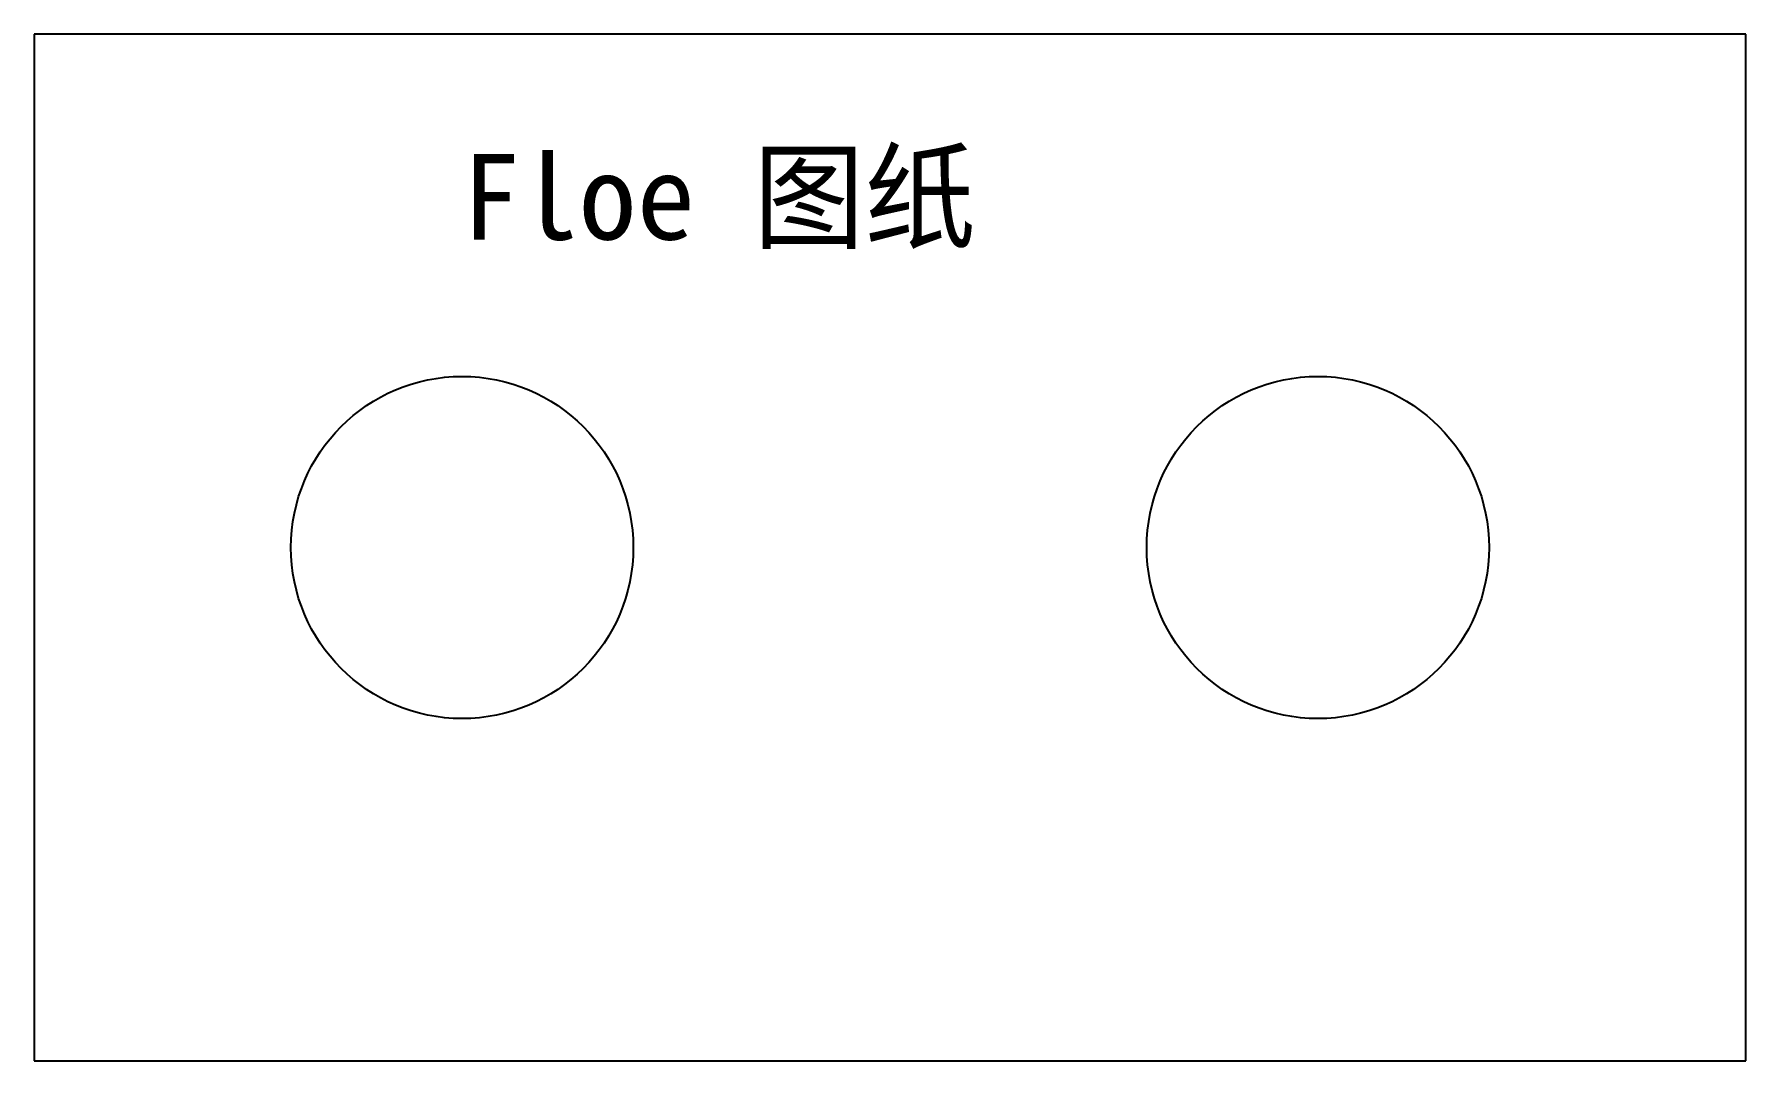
# Model space of a CAD drawing. Extents: x 0 to 100, y 0 to 60.
import ezdxf

# ---------------------------------------------------------------- set-up
doc = ezdxf.new("R2010")
doc.units = 0
for name, color, linetype in [('Holes', 3, 'CONTINUOUS'), ('Labels', 7, 'CONTINUOUS'), ('Outline', 7, 'CONTINUOUS')]:
    doc.layers.add(name, color=color, linetype=linetype)

msp = doc.modelspace()

# ---------------------------------------------------------------- linework, layer by layer
at = {"layer": 'Holes'}
for centre in [(25, 30), (75, 30)]:
    msp.add_circle(centre, 10, dxfattribs=at)
at = {"layer": 'Outline'}
for p, q in [((100, 60), (0, 60)), ((0, 60), (0, 0)), ((100, 0), (100, 60)), ((0, 0), (100, 0))]:
    msp.add_line(p, q, dxfattribs=at)

# ---------------------------------------------------------------- texts
at = {"layer": 'Labels'}
msp.add_text('Floe 图纸', height=5, dxfattribs=at).set_placement((25, 48))

doc.saveas('drawing.dxf')
